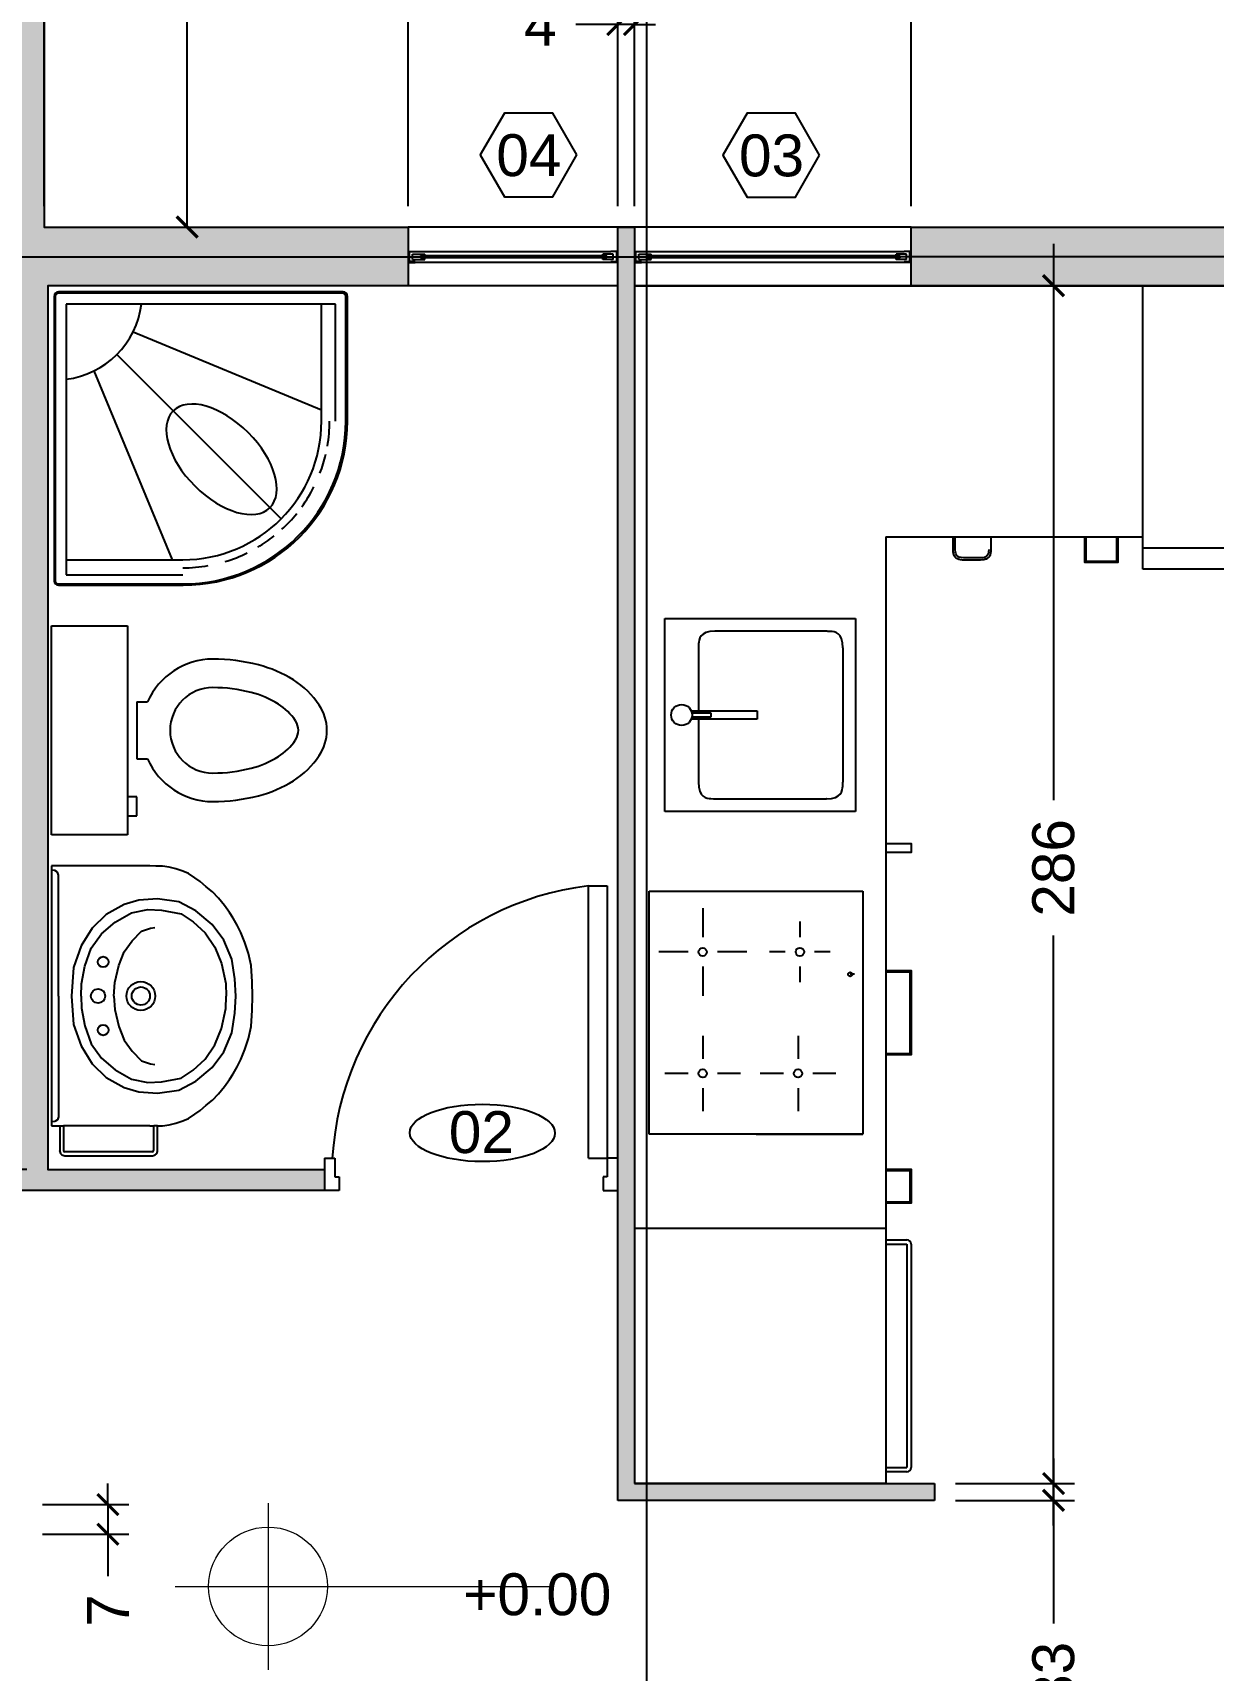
# Model space of a CAD drawing. Header units: millimetres. Extents: x 5639 to 14492, y 750 to 6820.
# Drawn here: x 7167.1 to 7448.8, y 5850.4 to 6241.3 of the extents above; entities that cross this region are included whole.
import ezdxf
from ezdxf.enums import TextEntityAlignment as Align

# ---------------------------------------------------------------- set-up
doc = ezdxf.new("R2010")
doc.units = ezdxf.units.MM
doc.layers.get('DEFPOINTS').update_dxf_attribs({"color": 210})
for name, color, linetype in [('A-ANNO-SYMB', 3, 'Continuous'), ('A-DOOR-FULL', 4, 'Continuous'), ('A-FURN', 8, 'Continuous'), ('A-GLAZ-FULL', 4, 'Continuous'), ('A-WALL-FULL', 7, 'Continuous'), ('CAMPITURA', 255, 'Continuous'), ('G-ANNO-DIM', 251, 'Continuous'), ('G-HEDGE', 76, 'Continuous')]:
    doc.layers.add(name, color=color, linetype=linetype)
doc.styles.add('ARIAL', font='arial.ttf')
doc.styles.get("Standard").update_dxf_attribs({"font": 'arial.ttf'})
doc.dimstyles.new('1_1', dxfattribs={"dimtxt": 10, "dimasz": 5, "dimexe": 5, "dimexo": 5, "dimgap": 5, "dimtad": 0, "dimdec": 0, "dimtxsty": 'Standard', "dimblk": 'ARCHTICK', "dimcen": 2.5, "dimdle": 10, "dimadec": 0, "dimazin": 0, "dimtfac": 1, "dimtdec": 0, "dimtmove": 0, "dimatfit": 3, "dimldrblk": 'ARCHTICK', "dimfxl": 1, "dimarcsym": 0})

# ---------------------------------------------------------------- blocks, each defined once
blk = doc.blocks.new('_ArchTick')
at = {"color": 0, "linetype": 'ByBlock', "const_width": 0.15}
blk.add_lwpolyline([(-0.5, -0.5), (0.5, 0.5)], dxfattribs=at)
blk = doc.blocks.new('*D78')
at = {"layer": 'DEFPOINTS', "color": 0, "transparency": 16777216}
for p in [(7169.8, 6343.77), (7169.8, 6194.96), (7203.95, 6194.96)]:
    blk.add_point(p, dxfattribs=at)
at = {"layer": 'G-ANNO-DIM', "color": 0, "lineweight": -2, "transparency": 16777216}
for p, q in [((7203.95, 6194.96), (7203.95, 6353.77)), ((7203.95, 6343.77), (7203.95, 6348.77)), ((7174.8, 6343.77), (7208.95, 6343.77)), ((7174.8, 6194.96), (7208.95, 6194.96))]:
    blk.add_line(p, q, dxfattribs=at)
at = {"layer": 'G-ANNO-DIM', "color": 0, "lineweight": -2, "transparency": 16777216, "xscale": 5, "yscale": 5, "zscale": 5}
for p, rotation in [((7203.95, 6343.77), 90), ((7203.95, 6194.96), 270)]:
    blk.add_blockref('_ArchTick', p, dxfattribs=dict(at, rotation=rotation))
at = {"layer": 'G-ANNO-DIM', "color": 0, "transparency": 16777216, "insert": (7203.95, 6364.36), "char_height": 10, "attachment_point": 5, "rotation": 90}
blk.add_mtext('149', dxfattribs=at)
blk = doc.blocks.new('*D80')
at = {"layer": 'DEFPOINTS', "color": 0, "transparency": 16777216}
for p in [(7410.69, 6180.96), (7770.69, 6180.96), (7382.26, 5894.96)]:
    blk.add_point(p, dxfattribs=at)
at = {"layer": 'G-ANNO-DIM', "color": 0, "lineweight": -2, "transparency": 16777216}
for p, q in [((7410.69, 6190.96), (7410.69, 6058.09)), ((7765.69, 6180.96), (7405.69, 6180.96)), ((7410.69, 5884.96), (7410.69, 6025.84)), ((7387.26, 5894.96), (7415.69, 5894.96))]:
    blk.add_line(p, q, dxfattribs=at)
at = {"layer": 'G-ANNO-DIM', "color": 0, "lineweight": -2, "transparency": 16777216, "xscale": 5, "yscale": 5, "zscale": 5}
for p, rotation in [((7410.69, 6180.96), 90), ((7410.69, 5894.96), 270)]:
    blk.add_blockref('_ArchTick', p, dxfattribs=dict(at, rotation=rotation))
at = {"layer": 'G-ANNO-DIM', "color": 0, "transparency": 16777216, "insert": (7410.69, 6041.96), "char_height": 10, "attachment_point": 5, "rotation": 90}
blk.add_mtext('286', dxfattribs=at)
blk = doc.blocks.new('*D156')
at = {"layer": 'DEFPOINTS', "color": 0, "transparency": 16777216}
for p in [(7306.69, 6272.59), (7256.69, 6194.96), (7306.69, 6194.96)]:
    blk.add_point(p, dxfattribs=at)
at = {"layer": 'G-ANNO-DIM', "color": 0, "lineweight": -2, "transparency": 16777216}
for p, q in [((7256.69, 6199.96), (7256.69, 6277.59)), ((7306.69, 6199.96), (7306.69, 6277.59)), ((7246.69, 6272.59), (7269.54, 6272.59)), ((7316.69, 6272.59), (7293.83, 6272.59))]:
    blk.add_line(p, q, dxfattribs=at)
at = {"layer": 'G-ANNO-DIM', "color": 0, "lineweight": -2, "transparency": 16777216, "xscale": 5, "yscale": 5, "zscale": 5, "rotation": 180}
blk.add_blockref('_ArchTick', (7256.69, 6272.59), dxfattribs=at)
at = {"layer": 'G-ANNO-DIM', "color": 0, "lineweight": -2, "transparency": 16777216, "xscale": 5, "yscale": 5, "zscale": 5}
blk.add_blockref('_ArchTick', (7306.69, 6272.59), dxfattribs=at)
at = {"layer": 'G-ANNO-DIM', "color": 0, "transparency": 16777216, "insert": (7281.69, 6272.59), "char_height": 10, "attachment_point": 5}
blk.add_mtext('50', dxfattribs=at)
blk = doc.blocks.new('*D158')
at = {"layer": 'DEFPOINTS', "color": 0, "transparency": 16777216}
for p in [(7376.69, 6272.59), (7376.69, 6194.96), (7558.78, 6194.96)]:
    blk.add_point(p, dxfattribs=at)
at = {"layer": 'G-ANNO-DIM', "color": 0, "lineweight": -2, "transparency": 16777216}
for p, q in [((7376.69, 6199.96), (7376.69, 6277.59)), ((7558.78, 6199.96), (7558.78, 6277.59)), ((7366.69, 6272.59), (7452.21, 6272.59)), ((7568.78, 6272.59), (7483.26, 6272.59))]:
    blk.add_line(p, q, dxfattribs=at)
at = {"layer": 'G-ANNO-DIM', "color": 0, "lineweight": -2, "transparency": 16777216, "xscale": 5, "yscale": 5, "zscale": 5, "rotation": 180}
blk.add_blockref('_ArchTick', (7376.69, 6272.59), dxfattribs=at)
at = {"layer": 'G-ANNO-DIM', "color": 0, "lineweight": -2, "transparency": 16777216, "xscale": 5, "yscale": 5, "zscale": 5}
blk.add_blockref('_ArchTick', (7558.78, 6272.59), dxfattribs=at)
at = {"layer": 'G-ANNO-DIM', "color": 0, "transparency": 16777216, "insert": (7467.73, 6272.59), "char_height": 10, "attachment_point": 5}
blk.add_mtext('182', dxfattribs=at)
blk = doc.blocks.new('*D159')
at = {"layer": 'DEFPOINTS', "color": 0, "transparency": 16777216}
for p in [(7310.69, 6272.59), (7310.69, 6194.96), (7376.69, 6194.96)]:
    blk.add_point(p, dxfattribs=at)
at = {"layer": 'G-ANNO-DIM', "color": 0, "lineweight": -2, "transparency": 16777216}
for p, q in [((7310.69, 6199.96), (7310.69, 6277.59)), ((7376.69, 6199.96), (7376.69, 6277.59)), ((7300.69, 6272.59), (7331.5, 6272.59)), ((7386.69, 6272.59), (7355.87, 6272.59))]:
    blk.add_line(p, q, dxfattribs=at)
at = {"layer": 'G-ANNO-DIM', "color": 0, "lineweight": -2, "transparency": 16777216, "xscale": 5, "yscale": 5, "zscale": 5, "rotation": 180}
blk.add_blockref('_ArchTick', (7310.69, 6272.59), dxfattribs=at)
at = {"layer": 'G-ANNO-DIM', "color": 0, "lineweight": -2, "transparency": 16777216, "xscale": 5, "yscale": 5, "zscale": 5}
blk.add_blockref('_ArchTick', (7376.69, 6272.59), dxfattribs=at)
at = {"layer": 'G-ANNO-DIM', "color": 0, "transparency": 16777216, "insert": (7343.69, 6272.59), "char_height": 10, "attachment_point": 5}
blk.add_mtext('66', dxfattribs=at)
blk = doc.blocks.new('*D92')
at = {"layer": 'DEFPOINTS', "color": 0, "transparency": 16777216}
for p in [(7770.69, 6298.25), (7169.8, 6194.96), (7770.69, 6194.96)]:
    blk.add_point(p, dxfattribs=at)
at = {"layer": 'G-ANNO-DIM', "color": 0, "lineweight": -2, "transparency": 16777216}
for p, q in [((7169.8, 6199.96), (7169.8, 6303.25)), ((7770.69, 6199.96), (7770.69, 6303.25)), ((7159.8, 6298.25), (7451.56, 6298.25)), ((7780.69, 6298.25), (7481.78, 6298.25))]:
    blk.add_line(p, q, dxfattribs=at)
at = {"layer": 'G-ANNO-DIM', "color": 0, "lineweight": -2, "transparency": 16777216, "xscale": 5, "yscale": 5, "zscale": 5, "rotation": 180}
blk.add_blockref('_ArchTick', (7169.8, 6298.25), dxfattribs=at)
at = {"layer": 'G-ANNO-DIM', "color": 0, "lineweight": -2, "transparency": 16777216, "xscale": 5, "yscale": 5, "zscale": 5}
blk.add_blockref('_ArchTick', (7770.69, 6298.25), dxfattribs=at)
at = {"layer": 'G-ANNO-DIM', "color": 0, "transparency": 16777216, "insert": (7466.67, 6298.25), "char_height": 10, "attachment_point": 5}
blk.add_mtext('601', dxfattribs=at)
blk = doc.blocks.new('*D97')
at = {"layer": 'DEFPOINTS', "color": 0, "transparency": 16777216}
for p in [(7256.69, 6272.59), (7169.8, 6194.96), (7256.69, 6194.96)]:
    blk.add_point(p, dxfattribs=at)
at = {"layer": 'G-ANNO-DIM', "color": 0, "lineweight": -2, "transparency": 16777216}
for p, q in [((7169.8, 6199.96), (7169.8, 6277.59)), ((7256.69, 6199.96), (7256.69, 6277.59)), ((7159.8, 6272.59), (7213.24, 6272.59)), ((7266.69, 6272.59), (7237.58, 6272.59))]:
    blk.add_line(p, q, dxfattribs=at)
at = {"layer": 'G-ANNO-DIM', "color": 0, "lineweight": -2, "transparency": 16777216, "xscale": 5, "yscale": 5, "zscale": 5, "rotation": 180}
blk.add_blockref('_ArchTick', (7169.8, 6272.59), dxfattribs=at)
at = {"layer": 'G-ANNO-DIM', "color": 0, "lineweight": -2, "transparency": 16777216, "xscale": 5, "yscale": 5, "zscale": 5}
blk.add_blockref('_ArchTick', (7256.69, 6272.59), dxfattribs=at)
at = {"layer": 'G-ANNO-DIM', "color": 0, "transparency": 16777216, "insert": (7225.41, 6272.59), "char_height": 10, "attachment_point": 5}
blk.add_mtext('87', dxfattribs=at)
blk = doc.blocks.new('*D101')
at = {"layer": 'DEFPOINTS', "color": 0, "transparency": 16777216}
for p in [(7170.69, 5969.96), (7129.78, 5964.96), (7156.69, 5964.96)]:
    blk.add_point(p, dxfattribs=at)
at = {"layer": 'G-ANNO-DIM', "color": 0, "lineweight": -2, "transparency": 16777216}
for p, q in [((7129.78, 5969.96), (7129.78, 5986.12)), ((7165.69, 5969.96), (7124.78, 5969.96)), ((7129.78, 5964.96), (7129.78, 5969.96)), ((7151.69, 5964.96), (7124.78, 5964.96)), ((7129.78, 5964.96), (7129.78, 5959.96))]:
    blk.add_line(p, q, dxfattribs=at)
at = {"layer": 'G-ANNO-DIM', "color": 0, "lineweight": -2, "transparency": 16777216, "xscale": 5, "yscale": 5, "zscale": 5}
for p, rotation in [((7129.78, 5969.96), 270), ((7129.78, 5964.96), 90)]:
    blk.add_blockref('_ArchTick', p, dxfattribs=dict(at, rotation=rotation))
at = {"layer": 'G-ANNO-DIM', "color": 0, "transparency": 16777216, "insert": (7129.78, 5994.44), "char_height": 10, "attachment_point": 5, "rotation": 90}
blk.add_mtext('5', dxfattribs=at)
blk = doc.blocks.new('*D102')
at = {"layer": 'DEFPOINTS', "color": 0, "transparency": 16777216}
for p in [(7310.69, 6243.3), (7306.69, 6194.96), (7310.69, 6194.96)]:
    blk.add_point(p, dxfattribs=at)
at = {"layer": 'G-ANNO-DIM', "color": 0, "lineweight": -2, "transparency": 16777216}
for p, q in [((7306.69, 6199.96), (7306.69, 6248.3)), ((7310.69, 6199.96), (7310.69, 6248.3)), ((7306.69, 6243.3), (7296.69, 6243.3)), ((7310.69, 6243.3), (7306.69, 6243.3)), ((7310.69, 6243.3), (7315.69, 6243.3))]:
    blk.add_line(p, q, dxfattribs=at)
at = {"layer": 'G-ANNO-DIM', "color": 0, "lineweight": -2, "transparency": 16777216, "xscale": 5, "yscale": 5, "zscale": 5}
blk.add_blockref('_ArchTick', (7306.69, 6243.3), dxfattribs=at)
at = {"layer": 'G-ANNO-DIM', "color": 0, "lineweight": -2, "transparency": 16777216, "xscale": 5, "yscale": 5, "zscale": 5, "rotation": 180}
blk.add_blockref('_ArchTick', (7310.69, 6243.3), dxfattribs=at)
at = {"layer": 'G-ANNO-DIM', "color": 0, "transparency": 16777216, "insert": (7288.23, 6243.3), "char_height": 10, "attachment_point": 5}
blk.add_mtext('4', dxfattribs=at)
blk = doc.blocks.new('*D195')
at = {"layer": 'DEFPOINTS', "color": 0, "transparency": 16777216}
for p in [(7164.39, 5889.96), (7164.39, 5882.88), (7185.04, 5882.88)]:
    blk.add_point(p, dxfattribs=at)
at = {"layer": 'G-ANNO-DIM', "color": 0, "lineweight": -2, "transparency": 16777216}
for p, q in [((7185.04, 5889.96), (7185.04, 5894.96)), ((7169.39, 5889.96), (7190.04, 5889.96)), ((7185.04, 5889.96), (7185.04, 5882.88)), ((7169.39, 5882.88), (7190.04, 5882.88)), ((7185.04, 5882.88), (7185.04, 5872.88))]:
    blk.add_line(p, q, dxfattribs=at)
at = {"layer": 'G-ANNO-DIM', "color": 0, "lineweight": -2, "transparency": 16777216, "xscale": 5, "yscale": 5, "zscale": 5}
for p, rotation in [((7185.04, 5889.96), 270), ((7185.04, 5882.88), 90)]:
    blk.add_blockref('_ArchTick', p, dxfattribs=dict(at, rotation=rotation))
at = {"layer": 'G-ANNO-DIM', "color": 0, "transparency": 16777216, "insert": (7185.04, 5864.65), "char_height": 10, "attachment_point": 5, "rotation": 90}
blk.add_mtext('7', dxfattribs=at)
blk = doc.blocks.new('*D200')
at = {"layer": 'DEFPOINTS', "color": 0, "transparency": 16777216}
for p in [(7382.26, 5890.96), (7410.69, 5890.96), (7320.65, 5807.88)]:
    blk.add_point(p, dxfattribs=at)
at = {"layer": 'G-ANNO-DIM', "color": 0, "lineweight": -2, "transparency": 16777216}
for p, q in [((7410.69, 5900.96), (7410.69, 5861.59)), ((7387.26, 5890.96), (7415.69, 5890.96)), ((7410.69, 5797.88), (7410.69, 5837.25)), ((7325.65, 5807.88), (7415.69, 5807.88))]:
    blk.add_line(p, q, dxfattribs=at)
at = {"layer": 'G-ANNO-DIM', "color": 0, "lineweight": -2, "transparency": 16777216, "xscale": 5, "yscale": 5, "zscale": 5}
for p, rotation in [((7410.69, 5890.96), 90), ((7410.69, 5807.88), 270)]:
    blk.add_blockref('_ArchTick', p, dxfattribs=dict(at, rotation=rotation))
at = {"layer": 'G-ANNO-DIM', "color": 0, "transparency": 16777216, "insert": (7410.69, 5849.42), "char_height": 10, "attachment_point": 5, "rotation": 90}
blk.add_mtext('83', dxfattribs=at)

msp = doc.modelspace()

# ---------------------------------------------------------------- hatches: boundary and pattern name
at = {"layer": 'CAMPITURA'}
h = msp.add_hatch(color=9, dxfattribs=at)
h.dxf.hatch_style = 1
h.paths.add_polyline_path([(6870.69, 6329.77), (6936.69, 6329.77), (6936.69, 6343.77), (6856.69, 6343.77), (6856.69, 5589.96), (7090.69, 5589.96), (7090.69, 5603.96), (6870.69, 5603.96), (6870.69, 5882.88), (7164.39, 5882.88), (7164.39, 5889.96), (6870.69, 5889.96)])
h.paths.add_polyline_path([(7256.69, 6194.96), (7169.8, 6194.96), (7169.8, 6343.77), (7068.69, 6343.77), (7068.69, 6336.77), (7068.69, 6336.77), (7068.69, 6334.15), (7068.69, 6329.77), (7156.69, 6329.77), (7156.69, 5964.96), (7236.69, 5964.96), (7236.69, 5969.96), (7170.69, 5969.96), (7170.69, 6180.96), (7256.69, 6180.96)])
h.paths.add_polyline_path([(7558.78, 6194.96), (7376.69, 6194.96), (7376.69, 6180.96), (7558.78, 6180.96)])
h.paths.add_polyline_path([(7770.69, 6194.96), (7690.78, 6194.96), (7690.78, 6189.27), (7690.78, 6189.27), (7690.78, 6186.65), (7690.78, 6186.65), (7690.78, 6180.96), (7756.72, 6180.96), (7756.72, 5603.96), (7674.69, 5603.96), (7674.69, 5589.96), (7770.69, 5589.96)])
h.paths.add_polyline_path([(7171.1, 5603.96), (7306.65, 5603.96), (7306.65, 5798.96), (7156.69, 5798.96), (7156.69, 5807.88), (7156.69, 5810.38), (7161.19, 5810.38), (7161.19, 5807.88), (7320.65, 5807.88), (7320.65, 5683.96), (7320.95, 5683.73), (7320.65, 5603.96), (7350.69, 5603.96), (7353.19, 5603.96), (7353.19, 5599.46), (7354.19, 5599.46), (7354.19, 5596.26), (7350.69, 5596.26), (7350.69, 5589.96), (7170.69, 5589.96), (7170.69, 5600.59), (7170.69, 5600.59), (7170.69, 5600.98), (7170.69, 5600.98), (7170.69, 5602.54), (7170.69, 5602.38), (7170.69, 5602.23), (7170.69, 5601.9), (7170.69, 5603.96)])
h.paths.add_polyline_path([(7594.69, 5603.96), (7430.69, 5603.96), (7430.69, 5589.96), (7594.69, 5589.96)])
at = {"layer": 'G-ANNO-DIM'}
h = msp.add_hatch(color=9, dxfattribs=at)
h.dxf.hatch_style = 1
h.paths.add_polyline_path([(7310.69, 6194.96), (7306.69, 6194.96), (7306.69, 5902.97), (7306.69, 5890.96), (7382.26, 5890.96), (7382.26, 5894.96), (7310.69, 5894.96)])

# ---------------------------------------------------------------- linework, layer by layer
msp.add_line((7382.26, 5890.96), (7306.69, 5890.96))
at = {"layer": 'A-ANNO-SYMB', "ltscale": 0.04}
msp.add_line((7313.65, 5339.96), (7313.65, 6735.54), dxfattribs=at)
at = {"layer": 'A-ANNO-SYMB', "lineweight": 0}
for p, q in [((7223.24, 5890.28), (7223.24, 5850.52)), ((7201.04, 5870.4), (7290.63, 5870.4))]:
    msp.add_line(p, q, dxfattribs=at)
at = {"layer": 'A-ANNO-SYMB', "ltscale": 0.04}
for points in [[(6606.69, 6187.84), (7313.65, 6187.84)], [(8020.69, 6187.84), (7313.66, 6187.84)]]:
    msp.add_lwpolyline(points, dxfattribs=at)
at = {"layer": 'A-ANNO-SYMB', "lineweight": 0}
msp.add_circle((7223.24, 5870.4), 14.17, dxfattribs=at)
at = {"layer": 'A-DOOR-FULL', "ltscale": 15}
for p, q in [((7299.69, 5972.66), (7299.69, 6037.66)), ((7299.69, 6037.66), (7304.19, 6037.66)), ((7304.19, 6037.66), (7304.19, 5972.66)), ((7299.69, 5972.66), (7304.19, 5972.66))]:
    msp.add_line(p, q, dxfattribs=at)
at = {"layer": 'A-DOOR-FULL'}
for p, q in [((7236.69, 5972.66), (7239.19, 5972.66)), ((7236.69, 5972.66), (7236.69, 5969.96)), ((7239.19, 5972.66), (7239.19, 5968.16)), ((7306.69, 5972.66), (7304.19, 5972.66)), ((7304.19, 5972.66), (7304.19, 5968.16)), ((7239.19, 5968.16), (7240.19, 5968.16)), ((7240.19, 5968.16), (7240.19, 5964.96)), ((7304.19, 5968.16), (7303.19, 5968.16)), ((7303.19, 5968.16), (7303.19, 5964.96)), ((7240.19, 5964.96), (7236.69, 5964.96)), ((7303.19, 5964.96), (7306.69, 5964.96))]:
    msp.add_line(p, q, dxfattribs=at)
at = {"layer": 'A-DOOR-FULL', "ltscale": 15}
msp.add_arc((7308.09, 5968.55), 69.63, 96.9328, 176.6102, dxfattribs=at)
at = {"layer": 'A-FURN'}
for p, q in [((7311.69, 6194.96), (7256.69, 6194.96)), ((7376.69, 6194.96), (7311.69, 6194.96)), ((7306.69, 6180.96), (7256.69, 6180.96)), ((7376.69, 6180.96), (7310.69, 6180.96)), ((7310.69, 6180.96), (7370.69, 6180.96)), ((7370.69, 6180.96), (7432.03, 6180.96)), ((7432.03, 6180.96), (7491.53, 6180.96)), ((7432.03, 6113.26), (7432.03, 6180.96)), ((7172.19, 6178.41), (7172.19, 6110.51)), ((7172.46, 6178.41), (7172.46, 6110.51)), ((7241.14, 6179.46), (7173.23, 6179.46)), ((7241.01, 6179.18), (7173.24, 6179.18)), ((7241.78, 6148.63), (7241.78, 6178.41)), ((7242.19, 6148.63), (7242.19, 6178.41)), ((7239.37, 6176.58), (7175.06, 6176.58)), ((7175.06, 6176.58), (7175.06, 6111.91)), ((7236, 6148.63), (7236, 6176.58)), ((7239.37, 6148.63), (7239.37, 6176.58)), ((7191.05, 6169.96), (7236, 6151.35)), ((7187.13, 6164.51), (7226.36, 6125.29)), ((7181.68, 6160.6), (7200.35, 6115.53)), ((7370.69, 6120.96), (7432.03, 6120.96)), ((7370.69, 6120.96), (7370.69, 5894.96)), ((7387.24, 6117.96), (7387.24, 6120.96)), ((7175.06, 6115.53), (7202.89, 6115.53)), ((7393.24, 6115.96), (7389.24, 6115.96)), ((7393.28, 6115.46), (7389.24, 6115.46)), ((7491.53, 6118.26), (7432.03, 6118.26)), ((7175.06, 6111.91), (7202.89, 6111.91)), ((7491.53, 6113.26), (7432.03, 6113.26)), ((7173.24, 6109.74), (7202.89, 6109.74)), ((7173.24, 6109.46), (7203.02, 6109.46)), ((7171.54, 6099.73), (7189.67, 6099.73)), ((7171.54, 6049.86), (7171.54, 6099.73)), ((7189.67, 6099.73), (7189.67, 6049.86)), ((7317.94, 6055.46), (7317.94, 6101.46)), ((7317.94, 6101.46), (7363.44, 6101.46)), ((7317.94, 6055.46), (7317.94, 6101.46)), ((7317.94, 6101.46), (7325.94, 6101.46)), ((7317.94, 6055.46), (7317.94, 6101.46)), ((7317.94, 6101.46), (7321.94, 6101.46)), ((7325.94, 6101.46), (7360.44, 6101.46)), ((7363.44, 6101.46), (7363.44, 6055.46)), ((7356.44, 6098.46), (7329.87, 6098.46)), ((7329.94, 6098.46), (7329.87, 6098.46)), ((7325.94, 6094.46), (7325.94, 6079.46)), ((7360.44, 6094.53), (7360.44, 6062.46)), ((7360.44, 6094.53), (7360.44, 6094.46)), ((7191.94, 6081.6), (7194.49, 6081.6)), ((7191.94, 6081.6), (7191.94, 6068)), ((7324.23, 6079.46), (7339.94, 6079.46)), ((7339.94, 6079.46), (7339.94, 6077.46)), ((7339.94, 6077.46), (7324.23, 6077.46)), ((7324.39, 6078.96), (7328.94, 6078.96)), ((7328.94, 6077.96), (7324.39, 6077.96)), ((7325.94, 6077.46), (7325.94, 6062.4)), ((7328.94, 6078.96), (7328.94, 6077.96)), ((7191.94, 6068), (7194.49, 6068)), ((7325.94, 6062.4), (7325.94, 6062.46)), ((7191.94, 6058.93), (7189.67, 6058.93)), ((7191.94, 6054.4), (7191.94, 6058.93)), ((7329.94, 6058.46), (7356.5, 6058.46)), ((7356.5, 6058.46), (7356.44, 6058.46)), ((7189.67, 6054.4), (7191.94, 6054.4)), ((7363.44, 6055.46), (7317.94, 6055.46)), ((7325.94, 6055.46), (7317.94, 6055.46)), ((7321.94, 6055.46), (7317.94, 6055.46)), ((7360.44, 6055.46), (7325.94, 6055.46)), ((7189.67, 6049.86), (7171.54, 6049.86)), ((7195.05, 6042.41), (7171.54, 6042.41)), ((7171.54, 6042.41), (7171.54, 6011.37)), ((7171.54, 6042.41), (7171.54, 6042.41)), ((7172.32, 6041.37), (7171.54, 6041.39)), ((7172.97, 6040.97), (7172.32, 6041.37)), ((7173.2, 6040.23), (7172.97, 6040.97)), ((7173.2, 6011.37), (7173.2, 6040.23)), ((7196.46, 6042.38), (7195.05, 6042.41)), ((7198.07, 6042.36), (7196.46, 6042.38)), ((7199.67, 6042.14), (7198.07, 6042.36)), ((7201.23, 6041.75), (7199.67, 6042.14)), ((7202.88, 6041.19), (7201.23, 6041.75)), ((7204.27, 6040.58), (7202.88, 6041.19)), ((7205.78, 6039.59), (7204.27, 6040.58)), ((7207.04, 6038.72), (7205.78, 6039.59)), ((7208.47, 6037.46), (7207.04, 6038.72)), ((7209.95, 6036.21), (7208.47, 6037.46)), ((7314.22, 5978.38), (7314.22, 6036.38)), ((7314.22, 6036.38), (7365.22, 6036.38)), ((7314.22, 6007.38), (7314.22, 6036.38)), ((7314.22, 6036.38), (7339.72, 6036.38)), ((7314.22, 6030.88), (7314.22, 6036.38)), ((7314.22, 6036.38), (7339.72, 6036.38)), ((7314.22, 6032.38), (7314.22, 6036.38)), ((7314.22, 6036.38), (7339.72, 6036.38)), ((7339.72, 6036.38), (7365.22, 6036.38)), ((7365.22, 6036.38), (7365.22, 5978.38)), ((7365.22, 6036.38), (7365.22, 6029.13)), ((7188.92, 6033.25), (7184.64, 6030.86)), ((7192.44, 6034.26), (7188.92, 6033.25)), ((7196.84, 6034.55), (7192.44, 6034.26)), ((7201.99, 6033.88), (7196.84, 6034.55)), ((7206.01, 6031.74), (7201.99, 6033.88)), ((7211.38, 6034.74), (7209.95, 6036.21)), ((7212.85, 6033), (7211.38, 6034.74)), ((7214.07, 6031.31), (7212.85, 6033)), ((7326.97, 6032.38), (7326.97, 6025.38)), ((7184.64, 6030.86), (7181.25, 6027.59)), ((7183.51, 6026.2), (7186.78, 6028.97)), ((7186.78, 6028.97), (7190.68, 6031.23)), ((7190.68, 6031.23), (7194.57, 6031.99)), ((7194.57, 6031.99), (7197.84, 6031.86)), ((7197.84, 6031.86), (7202.49, 6030.98)), ((7202.49, 6030.98), (7205.38, 6029.1)), ((7205.38, 6029.1), (7208.27, 6026.45)), ((7209.91, 6028.47), (7206.01, 6031.74)), ((7212.67, 6024.69), (7209.91, 6028.47)), ((7214.93, 6029.93), (7214.07, 6031.31)), ((7215.89, 6028.28), (7214.93, 6029.93)), ((7350.17, 6029.16), (7350.17, 6025.41)), ((7181.25, 6027.59), (7178.61, 6023.31)), ((7181, 6022.8), (7183.51, 6026.2)), ((7188.92, 6021.92), (7190.8, 6024.57)), ((7190.8, 6024.57), (7193.06, 6026.83)), ((7193.06, 6026.83), (7195.2, 6027.59)), ((7195.2, 6027.59), (7196.21, 6027.71)), ((7208.27, 6026.45), (7210.54, 6023.06)), ((7214.56, 6020.16), (7212.67, 6024.69)), ((7216.75, 6026.55), (7215.89, 6028.28)), ((7217.7, 6024.14), (7216.75, 6026.55)), ((7178.61, 6023.31), (7176.85, 6018.15)), ((7179.49, 6018.53), (7181, 6022.8)), ((7187.66, 6018.65), (7188.92, 6021.92)), ((7210.54, 6023.06), (7212.17, 6019.15)), ((7218.61, 6021.54), (7217.7, 6024.14)), ((7219.22, 6018.69), (7218.61, 6021.54)), ((7323.47, 6021.88), (7316.47, 6021.88)), ((7337.47, 6021.88), (7330.47, 6021.88)), ((7346.67, 6021.91), (7342.92, 6021.91)), ((7357.42, 6021.91), (7353.67, 6021.91)), ((7176.85, 6018.15), (7176.33, 6011.37)), ((7178.73, 6014.25), (7179.49, 6018.53)), ((7186.65, 6014.62), (7187.66, 6018.65)), ((7212.17, 6019.15), (7213.18, 6014.37)), ((7215.31, 6015.5), (7214.56, 6020.16)), ((7219.42, 6014.72), (7219.22, 6018.69)), ((7326.97, 6018.38), (7326.97, 6011.38)), ((7350.17, 6018.41), (7350.17, 6014.66)), ((7178.64, 6011.37), (7178.73, 6014.25)), ((7186.47, 6011.37), (7186.65, 6014.62)), ((7213.18, 6014.37), (7213.25, 6011.37)), ((7215.57, 6011.37), (7215.31, 6015.5)), ((7219.54, 6011.37), (7219.42, 6014.72)), ((7314.22, 6007.38), (7314.22, 6012.88)), ((7363.16, 6016.55), (7362.16, 6016.55)), ((7171.54, 6011.37), (7171.54, 5980.34)), ((7173.2, 6011.37), (7173.2, 5982.51)), ((7176.33, 6011.37), (7176.85, 6004.6)), ((7178.64, 6011.37), (7178.73, 6008.5)), ((7186.47, 6011.37), (7186.65, 6008.12)), ((7213.18, 6008.37), (7213.25, 6011.37)), ((7215.31, 6007.24), (7215.57, 6011.37)), ((7219.42, 6008.02), (7219.54, 6011.37)), ((7314.22, 6007.38), (7314.22, 6011.38)), ((7178.73, 6008.5), (7179.49, 6004.22)), ((7186.65, 6008.12), (7187.66, 6004.09)), ((7212.17, 6003.59), (7213.18, 6008.37)), ((7214.56, 6002.58), (7215.31, 6007.24)), ((7219.22, 6004.06), (7219.42, 6008.02)), ((7314.22, 6001.88), (7314.22, 6007.38)), ((7365.22, 6007.38), (7365.22, 6001.88)), ((7365.22, 6007.38), (7365.22, 6001.88)), ((7365.22, 6007.38), (7365.22, 6000.13)), ((7176.85, 6004.6), (7178.61, 5999.44)), ((7179.49, 6004.22), (7181, 5999.94)), ((7187.66, 6004.09), (7188.92, 6000.82)), ((7210.54, 5999.69), (7212.17, 6003.59)), ((7212.67, 5998.05), (7214.56, 6002.58)), ((7217.7, 5998.6), (7218.61, 6001.21)), ((7218.61, 6001.21), (7219.22, 6004.06)), ((7326.97, 6001.88), (7326.97, 5996.38)), ((7349.72, 6001.89), (7349.72, 5996.39)), ((7178.61, 5999.44), (7181.25, 5995.16)), ((7181, 5999.94), (7183.51, 5996.54)), ((7188.92, 6000.82), (7190.8, 5998.18)), ((7190.8, 5998.18), (7193.06, 5995.91)), ((7208.27, 5996.29), (7210.54, 5999.69)), ((7209.91, 5994.28), (7212.67, 5998.05)), ((7216.75, 5996.19), (7217.7, 5998.6)), ((7181.25, 5995.16), (7184.64, 5991.89)), ((7183.51, 5996.54), (7186.78, 5993.77)), ((7186.78, 5993.77), (7190.68, 5991.51)), ((7193.06, 5995.91), (7195.2, 5995.16)), ((7195.2, 5995.16), (7196.21, 5995.03)), ((7202.49, 5991.76), (7205.38, 5993.65)), ((7205.38, 5993.65), (7208.27, 5996.29)), ((7206.01, 5991.01), (7209.91, 5994.28)), ((7214.93, 5992.82), (7215.89, 5994.46)), ((7215.89, 5994.46), (7216.75, 5996.19)), ((7184.64, 5991.89), (7188.92, 5989.5)), ((7188.92, 5989.5), (7192.44, 5988.49)), ((7190.68, 5991.51), (7194.57, 5990.75)), ((7194.57, 5990.75), (7197.84, 5990.88)), ((7197.84, 5990.88), (7202.49, 5991.76)), ((7201.99, 5988.87), (7206.01, 5991.01)), ((7211.38, 5988.01), (7212.85, 5989.74)), ((7212.85, 5989.74), (7214.07, 5991.43)), ((7214.07, 5991.43), (7214.93, 5992.82)), ((7323.47, 5992.88), (7317.97, 5992.88)), ((7326.97, 5989.38), (7326.97, 5983.88)), ((7335.97, 5992.88), (7330.47, 5992.88)), ((7346.22, 5992.89), (7340.72, 5992.89)), ((7349.72, 5989.39), (7349.72, 5983.89)), ((7358.72, 5992.89), (7353.22, 5992.89)), ((7192.44, 5988.49), (7196.84, 5988.2)), ((7196.84, 5988.2), (7201.99, 5988.87)), ((7208.47, 5985.28), (7209.95, 5986.54)), ((7209.95, 5986.54), (7211.38, 5988.01)), ((7172.97, 5981.77), (7172.32, 5981.38)), ((7173.2, 5982.51), (7172.97, 5981.77)), ((7201.23, 5980.99), (7202.88, 5981.55)), ((7202.88, 5981.55), (7204.27, 5982.16)), ((7204.27, 5982.16), (7205.78, 5983.16)), ((7205.78, 5983.16), (7207.04, 5984.02)), ((7207.04, 5984.02), (7208.47, 5985.28)), ((7314.22, 5978.38), (7314.22, 5983.88)), ((7365.22, 5983.88), (7365.22, 5978.38)), ((7172.32, 5981.38), (7171.54, 5981.35)), ((7171.54, 5980.34), (7173.52, 5980.34)), ((7173.52, 5980.34), (7173.52, 5974.46)), ((7173.52, 5980.34), (7174.45, 5980.34)), ((7174.45, 5980.34), (7174.45, 5974.45)), ((7195.05, 5980.34), (7174.45, 5980.34)), ((7195.05, 5980.34), (7196.01, 5980.35)), ((7195.92, 5980.35), (7195.92, 5974.45)), ((7196.85, 5980.37), (7196.01, 5980.35)), ((7196.85, 5980.37), (7198.07, 5980.39)), ((7196.85, 5974.46), (7196.85, 5980.37)), ((7198.07, 5980.39), (7199.67, 5980.6)), ((7199.67, 5980.6), (7201.23, 5980.99)), ((7365.22, 5978.38), (7314.22, 5978.38)), ((7339.72, 5978.38), (7314.22, 5978.38)), ((7365.22, 5978.38), (7339.72, 5978.38)), ((7339.72, 5978.38), (7365.22, 5978.38)), ((7365.22, 5978.38), (7339.72, 5978.38)), ((7195.65, 5974.18), (7174.72, 5974.18)), ((7174.72, 5973.25), (7195.65, 5973.25)), ((7310.69, 5955.96), (7370.69, 5955.96)), ((7370.69, 5952.1), (7375.69, 5952.1)), ((7370.74, 5953.15), (7375.69, 5953.15)), ((7375.69, 5952.1), (7375.69, 5898.8)), ((7376.74, 5952.1), (7376.74, 5898.8)), ((7370.69, 5898.8), (7375.69, 5898.8)), ((7375.69, 5897.75), (7370.74, 5897.75)), ((7370.69, 5894.96), (7310.69, 5894.96))]:
    msp.add_line(p, q, dxfattribs=at)
at = {"layer": 'A-FURN', "flags": 128}
msp.add_lwpolyline([(7386.74, 6117.96), (7386.74, 6120.96), (7386.74, 6120.96)], dxfattribs=at)
for points in [[(7395.74, 6120.96), (7395.74, 6117.97, -0.055445), (7395.64, 6117.01, -0.087246), (7395.37, 6116.34, -0.072992), (7395.05, 6115.96, -0.074789), (7394.63, 6115.69, -0.053385), (7394.28, 6115.58, -0.032468), (7393.78, 6115.5), (7393.28, 6115.46)], [(7389.24, 6115.46, -0.055618), (7388.28, 6115.56, -0.087246), (7387.62, 6115.83, -0.072992), (7387.23, 6116.15, -0.074789), (7386.97, 6116.57, -0.053385), (7386.85, 6116.92, -0.032468), (7386.78, 6117.42), (7386.74, 6117.92)]]:
    msp.add_lwpolyline(points, format="xyb", dxfattribs=at)
at = {"layer": 'A-FURN'}
for points in [[(7418.08, 6120.96), (7418.08, 6114.91), (7426.08, 6114.91), (7426.08, 6120.96)], [(7418.38, 6120.96), (7418.38, 6115.21), (7425.78, 6115.21), (7425.78, 6120.96)], [(7370.74, 6045.72), (7376.79, 6045.72), (7376.79, 6047.72), (7370.74, 6047.72)], [(7370.74, 5997.38), (7376.79, 5997.38), (7376.79, 6017.38), (7370.74, 6017.38)], [(7370.74, 5997.68), (7376.49, 5997.68), (7376.49, 6017.08), (7370.74, 6017.08)], [(7370.74, 5961.96), (7376.79, 5961.96), (7376.79, 5969.96), (7370.74, 5969.96)], [(7370.74, 5962.26), (7376.49, 5962.26), (7376.49, 5969.66), (7370.74, 5969.66)]]:
    msp.add_lwpolyline(points, dxfattribs=at)
for centre, radius in [((7321.94, 6078.46), 2.5), ((7183.89, 6019.5), 1.27), ((7326.97, 6021.88), 1), ((7350.17, 6021.91), 1), ((7362.16, 6016.55), 0.5), ((7182.67, 6011.37), 1.7), ((7192.89, 6011.37), 3.43), ((7192.89, 6011.37), 2.16), ((7183.89, 6003.25), 1.27), ((7326.97, 5992.88), 1), ((7349.72, 5992.89), 1)]:
    msp.add_circle(centre, radius, dxfattribs=at)
for centre, radius, start, end in [((7173.23, 6178.41), 1.05, 90, 180), ((7173.24, 6178.41), 0.772, 90, 180), ((7241.01, 6178.41), 0.772, 0, 90), ((7241.14, 6178.41), 1.05, 360, 90), ((7172.49, 6179.15), 20.7, 277.1316, 352.8684), ((7202.89, 6148.63), 33.1, 270, 0), ((7202.89, 6148.63), 38.89, 270, 0), ((7203.02, 6148.63), 39.17, 270, 0), ((7202.89, 6148.63), 35.03, 350.1703, 0), ((7202.89, 6148.63), 35.03, 339.2129, 346.9244), ((7202.89, 6148.63), 35.03, 324.2892, 333.3174), ((7202.89, 6148.63), 35.03, 312.4952, 320.9117), ((7202.89, 6148.63), 35.03, 300.7631, 308.5174), ((7202.89, 6148.63), 35.03, 286.7779, 296.0691), ((7202.89, 6148.63), 35.03, 270, 280.0228), ((7173.24, 6110.51), 1.05, 180, 270), ((7173.24, 6110.51), 0.772, 180, 270), ((7210.07, 6074.8), 17, 90, 156.4218), ((7210.07, 6048.43), 43.37, 75.4857, 90), ((7213.44, 6061.43), 29.94, 57.9946, 75.4857), ((7210.07, 6074.8), 10.2, 90, 270), ((7210.07, 6048.43), 36.57, 75.4858, 90), ((7213.44, 6061.43), 23.14, 57.9946, 75.4857), ((7218.57, 6069.64), 20.26, 33.5341, 57.9946), ((7218.57, 6069.64), 13.46, 33.5341, 57.9946), ((7226.35, 6074.8), 10.92, 0, 33.5341), ((7226.35, 6074.8), 4.12, 0, 33.534), ((7218.57, 6079.95), 13.46, 302.0054, 326.4659), ((7226.35, 6074.8), 4.12, 326.466, 360), ((7226.35, 6074.8), 10.92, 326.4659, 360), ((7210.07, 6074.8), 17, 203.5782, 270), ((7213.44, 6088.16), 23.14, 284.5143, 302.0054), ((7218.57, 6079.95), 20.26, 302.0054, 326.4659), ((7210.07, 6101.17), 36.57, 270, 284.5142), ((7213.44, 6088.16), 29.94, 284.5143, 302.0054), ((7210.07, 6101.17), 43.37, 270, 284.5143), ((7174.72, 5974.45), 1.21, 179.7999, 270), ((7174.72, 5974.45), 0.271, 180, 270), ((7195.65, 5974.45), 1.21, 270, 0.2001), ((7195.65, 5974.45), 0.271, 270, 0), ((7375.69, 5952.1), 1.05, 0, 90), ((7375.69, 5898.8), 1.05, 270, 0)]:
    msp.add_arc(centre, radius, start, end, dxfattribs=at)
at = {"layer": 'A-FURN', "extrusion": (0, 0, -1)}
msp.add_ellipse((7212.14, 6139.51), major_axis=(-11.55, 11.55), ratio=0.551307, dxfattribs=at)
at = {"layer": 'A-FURN'}
for points in [[(7389.24, 6115.96), (7387.4, 6115.94), (7387.24, 6117.96), (7387.24, 6117.96), (7387.24, 6117.96)], [(7395.24, 6117.96), (7395.26, 6116.12), (7393.24, 6115.96), (7393.24, 6115.96), (7393.24, 6115.96)], [(7329.94, 6098.46), (7326.18, 6098.47), (7325.94, 6094.46), (7325.94, 6094.46), (7325.94, 6094.46)], [(7360.44, 6094.46), (7360.45, 6098.22), (7356.44, 6098.46), (7356.44, 6098.46), (7356.44, 6098.46)], [(7325.94, 6062.46), (7325.92, 6058.7), (7329.94, 6058.46), (7329.94, 6058.46), (7329.94, 6058.46)], [(7356.44, 6058.46), (7360.2, 6058.45), (7360.44, 6062.46), (7360.44, 6062.46), (7360.44, 6062.46)]]:
    msp.add_open_spline(points, degree=3, dxfattribs=at)
at = {"layer": 'A-GLAZ-FULL'}
for p, q in [((7256.69, 6189.15), (7258.35, 6189.15)), ((7256.94, 6189.15), (7256.94, 6186.77)), ((7258.35, 6189.15), (7305.02, 6189.15)), ((7306.69, 6189.15), (7305.02, 6189.15)), ((7306.44, 6189.15), (7306.44, 6186.77)), ((7306.44, 6186.77), (7306.44, 6189.15)), ((7310.69, 6189.15), (7312.35, 6189.15)), ((7310.94, 6189.15), (7310.94, 6186.77)), ((7312.35, 6189.15), (7375.02, 6189.15)), ((7376.69, 6189.15), (7375.02, 6189.15)), ((7376.44, 6189.15), (7376.44, 6186.77)), ((7376.44, 6186.77), (7376.44, 6189.15)), ((7256.69, 6186.52), (7258.35, 6186.52)), ((7258.35, 6186.77), (7256.94, 6186.77)), ((7257.73, 6188.5), (7260.65, 6188.5)), ((7257.73, 6187.17), (7257.73, 6188.5)), ((7257.73, 6187.17), (7260.65, 6187.17)), ((7258.35, 6186.77), (7258.35, 6186.52)), ((7305.02, 6186.52), (7258.35, 6186.52)), ((7304.1, 6188.09), (7259.65, 6188.09)), ((7259.65, 6188.09), (7259.65, 6187.59)), ((7304.1, 6187.59), (7259.65, 6187.59)), ((7260.65, 6188.09), (7260.65, 6188.5)), ((7260.65, 6187.17), (7260.65, 6187.59)), ((7305.64, 6188.5), (7303.1, 6188.5)), ((7303.1, 6188.09), (7303.1, 6188.5)), ((7303.1, 6187.17), (7303.1, 6187.59)), ((7305.64, 6187.17), (7303.1, 6187.17)), ((7304.1, 6187.59), (7304.1, 6188.09)), ((7305.02, 6186.77), (7306.44, 6186.77)), ((7305.02, 6186.77), (7305.02, 6186.52)), ((7305.02, 6186.77), (7306.44, 6186.77)), ((7305.02, 6186.52), (7305.02, 6186.77)), ((7306.69, 6186.52), (7305.02, 6186.52)), ((7305.64, 6187.17), (7305.64, 6188.5)), ((7310.69, 6186.52), (7312.35, 6186.52)), ((7312.35, 6186.77), (7310.94, 6186.77)), ((7311.73, 6187.17), (7311.73, 6188.5)), ((7311.73, 6188.5), (7314.65, 6188.5)), ((7311.73, 6187.17), (7314.65, 6187.17)), ((7312.35, 6186.77), (7312.35, 6186.52)), ((7375.02, 6186.52), (7312.35, 6186.52)), ((7374.1, 6188.09), (7313.65, 6188.09)), ((7313.65, 6188.09), (7313.65, 6187.59)), ((7374.1, 6187.59), (7313.65, 6187.59)), ((7314.65, 6188.09), (7314.65, 6188.5)), ((7314.65, 6187.17), (7314.65, 6187.59)), ((7375.64, 6188.5), (7373.1, 6188.5)), ((7373.1, 6188.09), (7373.1, 6188.5)), ((7373.1, 6187.17), (7373.1, 6187.59)), ((7375.64, 6187.17), (7373.1, 6187.17)), ((7374.1, 6187.59), (7374.1, 6188.09)), ((7375.02, 6186.77), (7376.44, 6186.77)), ((7375.02, 6186.77), (7375.02, 6186.52)), ((7375.02, 6186.77), (7376.44, 6186.77)), ((7375.02, 6186.52), (7375.02, 6186.77)), ((7376.69, 6186.52), (7375.02, 6186.52)), ((7375.64, 6187.17), (7375.64, 6188.5))]:
    msp.add_line(p, q, dxfattribs=at)
at = {"layer": 'A-WALL-FULL'}
for p, q in [((7306.69, 5890.96), (7306.69, 6194.96)), ((7306.69, 6194.96), (7310.69, 6194.96)), ((7310.69, 6194.96), (7310.69, 5894.96)), ((7310.69, 5894.96), (7382.26, 5894.96))]:
    msp.add_line(p, q, dxfattribs=at)
for points in [[(7068.69, 6343.77), (7169.8, 6343.77), (7169.8, 6194.96), (7256.69, 6194.96), (7256.69, 6180.96), (7170.69, 6180.96), (7170.69, 5969.96), (7236.69, 5969.96), (7236.69, 5964.96), (7156.69, 5964.96), (7156.69, 6329.77), (7068.69, 6329.77), (7068.69, 6343.77)], [(7376.69, 6194.96), (7558.78, 6194.96), (7558.78, 6180.96), (7376.69, 6180.96), (7376.69, 6194.96)], [(7382.26, 5894.96), (7382.26, 5890.96)]]:
    msp.add_lwpolyline(points, dxfattribs=at)
at = {"layer": 'G-HEDGE'}
for points in [[(7296.96, 6212.17), (7291.19, 6222.17), (7279.64, 6222.17), (7273.87, 6212.17), (7279.64, 6202.17), (7291.19, 6202.17)], [(7354.88, 6212.12), (7349.11, 6222.12), (7337.56, 6222.12), (7331.79, 6212.12), (7337.56, 6202.12), (7349.11, 6202.12)]]:
    msp.add_lwpolyline(points, close=True, dxfattribs=at)
msp.add_ellipse((7274.4, 5978.68), major_axis=(-17.32, 0.04), ratio=0.395468, dxfattribs=at)

# ---------------------------------------------------------------- texts
at = {"layer": 'A-ANNO-SYMB', "style": 'ARIAL'}
msp.add_text('+0.00', height=10, dxfattribs=at).set_placement((7287.5, 5863.54), align=Align.CENTER)
at = {"layer": 'G-HEDGE', "style": 'ARIAL'}
for tag, p in [('04', (7285.48, 6212.12)), ('03', (7343.4, 6212.06)), ('02', (7274.15, 5978.88))]:
    msp.add_attdef(tag, text='', height=10, dxfattribs=at).set_placement(p, align=Align.MIDDLE_CENTER)

# ---------------------------------------------------------------- dimensions: what is measured, and where the dimension line sits
at = {"layer": 'G-ANNO-DIM'}
for base, p1, p2, angle, picture, middle, dimtype in [((7203.95, 6194.96), (7169.8, 6343.77), (7169.8, 6194.96), 90, '*D78', (7203.95, 6364.36), 160), ((7310.69, 6243.3), (7306.69, 6194.96), (7310.69, 6194.96), 360, '*D102', (7288.23, 6243.3), 161), ((7410.69, 6180.96), (7382.26, 5894.96), (7770.69, 6180.96), 90, '*D80', (7410.69, 6041.96), 160), ((7129.78, 5964.96), (7170.69, 5969.96), (7156.69, 5964.96), 90, '*D101', (7129.78, 5994.44), 160)]:
    dim = msp.add_linear_dim(base=base, p1=p1, p2=p2, angle=angle, dimstyle='1_1', dxfattribs=at)
    dim.commit()
    dim.dimension.update_dxf_attribs({"geometry": picture, "text_midpoint": middle, "dimtype": dimtype})
for base, p1, p2, picture, middle in [((7770.69, 6298.25), (7169.8, 6194.96), (7770.69, 6194.96), '*D92', (7466.67, 6298.25)), ((7256.69, 6272.59), (7169.8, 6194.96), (7256.69, 6194.96), '*D97', (7225.41, 6272.59)), ((7306.69, 6272.59), (7256.69, 6194.96), (7306.69, 6194.96), '*D156', (7281.69, 6272.59)), ((7310.69, 6272.59), (7376.69, 6194.96), (7310.69, 6194.96), '*D159', (7343.69, 6272.59)), ((7376.69, 6272.59), (7558.78, 6194.96), (7376.69, 6194.96), '*D158', (7467.73, 6272.59))]:
    dim = msp.add_linear_dim(base=base, p1=p1, p2=p2, dimstyle='1_1', dxfattribs=at)
    dim.commit()
    dim.dimension.update_dxf_attribs({"geometry": picture, "text_midpoint": middle, "dimtype": 160})
for base, p1, p2, picture, middle in [((7410.69, 5890.96), (7320.65, 5807.88), (7382.26, 5890.96), '*D200', (7410.69, 5849.42)), ((7185.04, 5882.88), (7164.39, 5889.96), (7164.39, 5882.88), '*D195', (7185.04, 5864.65))]:
    dim = msp.add_linear_dim(base=base, p1=p1, p2=p2, angle=90, dimstyle='1_1', dxfattribs=at)
    dim.commit()
    dim.dimension.update_dxf_attribs({"geometry": picture, "text_midpoint": middle})

doc.saveas('drawing.dxf')
